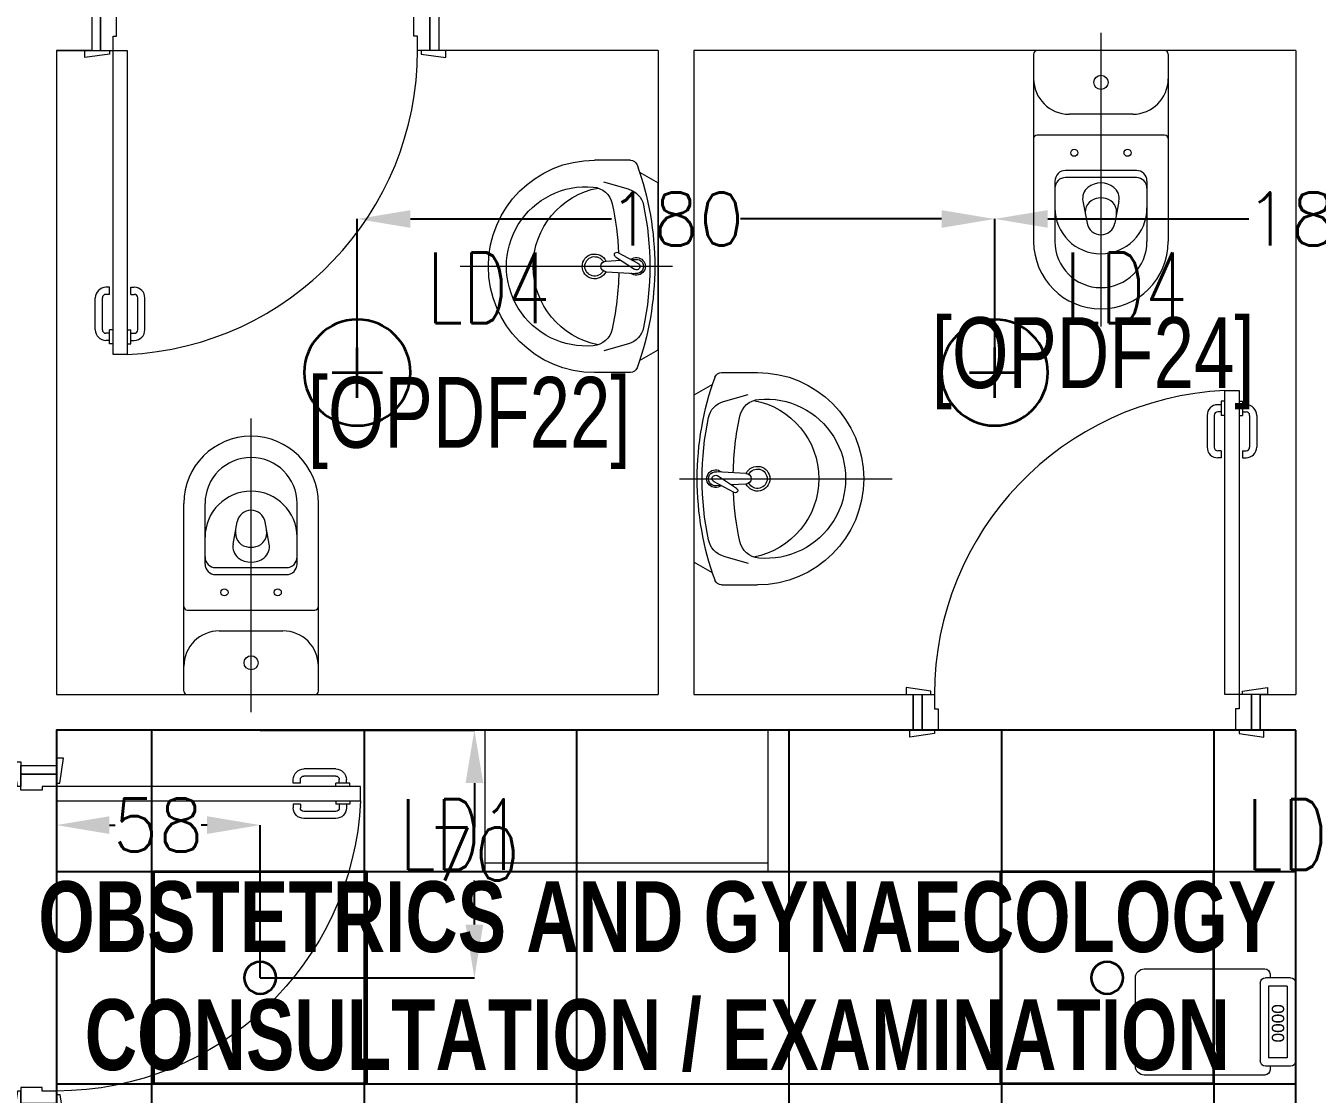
# Model space of a CAD drawing. Extents: x -12260 to 57327, y -29287 to 19916.
# Drawn here: x 25790 to 29437, y -9859 to -6840 of the extents above; entities that cross this region are included whole.
import ezdxf
from ezdxf.enums import TextEntityAlignment as Align

# ---------------------------------------------------------------- set-up
doc = ezdxf.new("R2010")
doc.units = 0
doc.header["$LTSCALE"] = 0.25
doc.linetypes.add('DASHDOT', pattern=[25.4, 12.7, -6.35, 0, -6.35])
for name, color, linetype, lineweight in [('01-First Floor$0$72_EGR_BASE_TEXT', 252, 'Continuous', 5), ('01-First Floor$0$LOADING', 253, 'Continuous', 5), ('01-First Floor$0$SANIT', 250, 'Continuous', 5), ('01-First Floor$0$Walls', 251, 'Continuous', 5), ('01-First Floor$0$Wooden Joinery', 251, 'Continuous', 5), ('E-DIM', 6, 'Continuous', 18), ('E-LITE-CIRC-NUMB', 6, 'Continuous', 25), ('E-LITE-CLNG', 150, 'Continuous', 35), ('E-LITE-CLNG @ 100', 150, 'Continuous', 35), ('E-LITE-CLNG-CNDT', 6, 'DASHDOT', 35), ('E-LITE-CTRL', 6, 'Continuous', 25), ('E-LITE-IDEN', 6, 'Continuous', 25)]:
    doc.layers.add(name, color=color, linetype=linetype, lineweight=lineweight)
doc.layers.add('01-First Floor$0$FALSE CEILING', color=251, linetype='Continuous')
doc.styles.add('01-First Floor$0$Standard', font='arial.ttf')
doc.styles.add('01-First Floor$0$X3G_ENTITY_9EC9', font='swisscl.ttf', dxfattribs={"height": 0.2})
doc.styles.add('01-First Floor$0$X3G_ENTITY_9F38', font='swisscl.ttf', dxfattribs={"height": 0.2})
doc.styles.add('DC_SIMPLEX', font='SIMPLEX.shx', dxfattribs={"width": 0.7})
doc.styles.get("Standard").update_dxf_attribs({"font": 'romans.shx'})
doc.dimstyles.get("Standard").update_dxf_attribs({"dimtxt": 150, "dimasz": 150, "dimexe": 0.18, "dimexo": 0.0625, "dimgap": 0.09, "dimtad": 0, "dimtih": 1, "dimtoh": 1, "dimdec": 0, "dimlfac": 0.1, "dimzin": 0, "dimdsep": 46, "dimtxsty": 'Standard', "dimcen": 0.09, "dimclrd": 6, "dimadec": 0, "dimazin": 0, "dimtfac": 1, "dimtdec": 0, "dimtofl": 0, "dimtmove": 0, "dimatfit": 3, "dimfxl": 1, "dimtolj": 1, "dimtzin": 0, "dimarcsym": 0})

# ---------------------------------------------------------------- blocks, each defined once
blk = doc.blocks.new('01-First Floor$0$A$C72370EFE')
at = {"layer": '01-First Floor$0$Wooden Joinery'}
for p, q in [((-0.01, -0.03), (-0.01, -0.07)), ((0, -0.03), (-0.01, -0.03)), ((0.04, -0.03), (0.05, -0.03)), ((0.05, -0.03), (0.05, -0.07)), ((-0.05, -0.07), (-0.05, -0.16)), ((-0.03, -0.07), (-0.03, -0.16)), ((-0.01, -0.04), (-0.02, -0.04)), ((-0.01, -0.06), (-0.02, -0.06)), ((0, -0.07), (-0.01, -0.07)), ((0.04, -0.07), (0.05, -0.07)), ((0.05, -0.04), (0.06, -0.04)), ((0.05, -0.06), (0.06, -0.06)), ((0.07, -0.07), (0.07, -0.16)), ((0.09, -0.07), (0.09, -0.16)), ((-0.01, -0.17), (-0.02, -0.17)), ((-0.01, -0.17), (-0.01, -0.19)), ((0.05, -0.17), (0.06, -0.17)), ((0.05, -0.17), (0.05, -0.19)), ((-0.01, -0.19), (-0.02, -0.19)), ((0.05, -0.19), (0.06, -0.19))]:
    blk.add_line(p, q, dxfattribs=at)
for centre, radius, start, end in [((-0.02, -0.07), 0.03, 90, 180), ((-0.02, -0.07), 0.01, 90, 180), ((0.06, -0.07), 0.03, 0, 90), ((0.06, -0.07), 0.01, 0, 90), ((-0.02, -0.16), 0.03, 180, 270), ((-0.02, -0.16), 0.01, 180, 270), ((0.06, -0.16), 0.01, 270, 0), ((0.06, -0.16), 0.03, 270, 0)]:
    blk.add_arc(centre, radius, start, end, dxfattribs=at)
blk = doc.blocks.new('01-First Floor$0$A$C5DAD61B4')
at = {"layer": '01-First Floor$0$Wooden Joinery'}
for points in [[(80, 959.1), (80, 969.1), (10, 979.1), (10, 959.1)], [(940, 959.1), (940, 969.1), (1010, 979.1), (1010, 959.1)], [(70, 859.1), (70, 849.1), (0, 839.1), (0, 859.1)], [(120, 859.1), (120, 0), (80, 0), (80, 859.1)], [(950, 859.1), (950, 849.1), (1020, 839.1), (1020, 859.1)]]:
    blk.add_lwpolyline(points, close=True, dxfattribs=at)
for points in [[(45, 859.1), (45, 959.1), (20, 959.1), (20, 859.1), (45, 859.1)], [(45, 859.1), (80, 859.1), (80, 899.1), (90, 899.1), (90, 959.1), (45, 959.1), (45, 859.1)], [(975, 859.1), (940, 859.1), (940, 899.1), (930, 899.1), (930, 959.1), (975, 959.1), (975, 859.1)], [(975, 859.1), (975, 959.1), (1000, 959.1), (1000, 859.1), (975, 859.1)]]:
    blk.add_lwpolyline(points, dxfattribs=at)
blk.add_arc((80, 859.1), 860, 272.666, 0, dxfattribs=at)
at = {"layer": '01-First Floor$0$Wooden Joinery', "xscale": 999.9999999998854, "yscale": 999.9999999998854, "zscale": 999.9999999998854, "rotation": 180}
blk.add_blockref('01-First Floor$0$A$C72370EFE', (120, 0), dxfattribs=at)
blk = doc.blocks.new('01-First Floor$0$WC manta')
at = {"layer": '01-First Floor$0$SANIT'}
for p, q in [((-0.12, 0.19), (0.41, 0.19)), ((-0.13, 0.18), (-0.13, -0.18)), ((0.109, 0.18), (0.109, -0.18)), ((0.239, 0.13), (0.41, 0.13)), ((0.05, 0.09), (0.05, -0.09)), ((0.209, 0.1), (0.209, -0.1)), ((0.229, 0.1), (0.229, -0.1)), ((0.2955, 0.051), (0.3581, 0.0393)), ((-0.18, 0), (0.65, 0)), ((0.2955, -0.051), (0.3581, -0.0393)), ((0.239, -0.13), (0.41, -0.13)), ((-0.12, -0.19), (0.41, -0.19))]:
    blk.add_line(p, q, dxfattribs=at)
for centre, radius in [((0.159, 0.0752), 0.01), ((-0.04, 0), 0.02), ((0.159, -0.0753), 0.01)]:
    blk.add_circle(centre, radius, dxfattribs=at)
for centre, radius, start, end in [((-0.12, 0.18), 0.01, 90, 180), ((-0.05, 0.09), 0.1, 0, 90), ((0.119, 0.18), 0.01, 90, 180), ((0.41, 0), 0.19, 270, 90), ((0.239, 0.1), 0.03, 90, 180), ((0.259, 0.1), 0.03, 90, 180), ((0.3147, 0), 0.13, 270, 90), ((0.41, 0), 0.13, 270, 90), ((0.3029, 0), 0.0588, 141.525, 218.475), ((0.2882, 0.0117), 0.04, 79.4289, 141.525), ((0.3271, 0.0044), 0.04, 79.4289, 166.4176), ((0.3507, 0), 0.04, 280.5711, 79.4289), ((0.3454, 0), 0.0588, 166.4176, 193.5824), ((0.3271, -0.0044), 0.04, 193.5824, 280.5711), ((0.2882, -0.0117), 0.04, 218.475, 280.5711), ((-0.05, -0.09), 0.1, 270, 0), ((0.239, -0.1), 0.03, 180, 270), ((0.259, -0.1), 0.03, 180, 270), ((-0.12, -0.18), 0.01, 180, 270), ((0.119, -0.18), 0.01, 180, 270)]:
    blk.add_arc(centre, radius, start, end, dxfattribs=at)
blk = doc.blocks.new('01-First Floor$0$lav-manta 60')
at = {"layer": '01-First Floor$0$SANIT'}
for p, q in [((0, 0.04), (0, -0.56)), ((-0.2658, -0.0529), (-0.2358, 0)), ((-0.2358, 0), (0.2358, 0)), ((0.2658, -0.0529), (0.2358, 0)), ((-0.015, -0.1473), (-0.0199, -0.064)), ((0.0274, -0.121), (-0.0078, -0.0673)), ((0.0389, -0.1142), (0.0087, -0.0575)), ((0.0191, -0.077), (0.0199, -0.064)), ((-0.3, -0.0789), (-0.3, -0.18)), ((-0.2185, -0.0841), (-0.2383, -0.1537)), ((0.015, -0.1473), (0.0174, -0.1057)), ((0.2185, -0.0841), (0.2383, -0.1537)), ((0.3, -0.0789), (0.3, -0.18))]:
    blk.add_line(p, q, dxfattribs=at)
for centre, radius, start, end in [((0, -0.8557), 0.8457, 70.1771, 109.8229), ((0, -0.8696), 0.8457, 78.1914, 101.8086), ((-0.28, -0.0789), 0.02, 109.8229, 180), ((-0.1608, -0.1006), 0.06, 101.8086, 164.0794), ((0, -0.0617), 0.025, 320.7474, 220.368), ((0, -0.0617), 0.02, 353.2671, 186.682), ((0, -0.0617), 0.00966, 25.4127, 215.9577), ((0.1608, -0.1006), 0.06, 15.9206, 78.1914), ((0.28, -0.0789), 0.02, 0, 70.1771), ((-0.1645, -0.189), 0.06, 102.0883, 174.8142), ((0, -0.9572), 0.8457, 91.1572, 102.0883), ((0, -0.9572), 0.8457, 88.5486, 88.844), ((0.0332, -0.1176), 0.00666, 210.6852, 30.6852), ((0, -0.9572), 0.8457, 77.9117, 87.4274), ((0.1645, -0.189), 0.06, 5.1858, 77.9117), ((0, -0.18), 0.3, 180, 0), ((0, -0.1282), 0.2252, 190.6097, 349.3903), ((0, -0.18), 0.035, 115.3106, 64.6894), ((0, -0.18), 0.0275, 117.1496, 62.8504), ((0, -0.1473), 0.015, 180, 0), ((0, -0.2039), 0.2252, 174.8142, 5.1858)]:
    blk.add_arc(centre, radius, start, end, dxfattribs=at)
blk = doc.blocks.new('01-First Floor$0$GF21027-P')
at = {"layer": '01-First Floor$0$LOADING'}
for p, q in [((0.4, 0.4), (-0.4, 0.4)), ((-0.4, 0.4), (-0.4, 0)), ((0.4, 0), (0.4, 0.4)), ((-0.4, 0.025), (0.4, 0.025)), ((-0.4, 0), (0.4, 0))]:
    blk.add_line(p, q, dxfattribs=at)
blk = doc.blocks.new('01-First Floor$0$HF13461A-P')
at = {"layer": '01-First Floor$0$LOADING'}
for p, q in [((0.2579, 0.4503), (0.0379, 0.4503)), ((0.0229, 0.4353), (0.0229, 0.3653)), ((0.2493, 0.4266), (0.0466, 0.4266)), ((0.0466, 0.4266), (0.0466, 0.3739)), ((0.2493, 0.4266), (0.2493, 0.3739)), ((0.2729, 0.4353), (0.2729, 0.3653)), ((0.0229, 0.3778), (0.0129, 0.3778)), ((0.2493, 0.3739), (0.0466, 0.3739)), ((0.2829, 0.3778), (0.2729, 0.3778)), ((-0.0021, 0.3628), (-0.0021, 0.0228)), ((0.2579, 0.3503), (0.0379, 0.3503)), ((0.2979, 0.0228), (0.2979, 0.3628)), ((0.0229, -0.0022), (0.2729, -0.0022))]:
    blk.add_line(p, q, dxfattribs=at)
for centre, radius, start, end in [((0.0379, 0.4353), 0.015, 90, 180), ((0.2579, 0.4353), 0.015, 0, 90), ((0.0129, 0.3628), 0.015, 90, 180), ((0.0379, 0.3653), 0.015, 180, 270), ((0.2579, 0.3653), 0.015, 270, 0), ((0.2829, 0.3628), 0.015, 0, 90), ((0.0229, 0.0228), 0.025, 180, 270), ((0.2729, 0.0228), 0.025, 270, 0)]:
    blk.add_arc(centre, radius, start, end, dxfattribs=at)
at = {"layer": '01-First Floor$0$LOADING', "style": '01-First Floor$0$Standard'}
blk.add_text('0000', height=0.03477, dxfattribs=at).set_placement((0.0901, 0.3829))
blk = doc.blocks.new('01-First Floor')
at = {"layer": '01-First Floor$0$FALSE CEILING', "linetype": 'Continuous'}
for p, q in [((26146, -12830), (26146, -8830)), ((26746, -12830), (26746, -8830)), ((27346, -12830), (27346, -8830)), ((27946, -12830), (27946, -8830)), ((28546, -12830), (28546, -8830)), ((29146, -12830), (29146, -8830)), ((25876, -9230), (29376, -9230)), ((25876, -9830), (29376, -9830))]:
    blk.add_line(p, q, dxfattribs=at)
at = {"layer": '01-First Floor$0$FALSE CEILING'}
blk.add_lwpolyline([(29376, -8830), (25876, -8830), (25876, -10710), (25876, -10710), (25876, -12830), (29376, -12830), (29376, -8830)], dxfattribs=at)
at = {"layer": '01-First Floor$0$Walls'}
for p, q in [((25976, -6810), (25976, -6910)), ((26956, -6810), (26956, -6910)), ((25976, -6910), (25876, -6910)), ((25876, -6910), (25876, -8730)), ((25876, -6910), (25976, -6910)), ((27576, -6910), (26956, -6910)), ((27576, -6910), (27576, -8730)), ((29376, -6910), (27676, -6910)), ((27676, -6910), (27676, -8730)), ((29376, -6910), (29376, -8730)), ((25876, -8730), (27576, -8730)), ((27676, -8730), (28296, -8730)), ((28296, -8730), (28296, -8830)), ((28296, -8830), (28296, -8730)), ((29276, -8730), (29276, -8830)), ((29276, -8730), (29376, -8730)), ((29276, -8830), (29276, -8730)), ((25876, -8830), (25876, -8930)), ((25876, -8830), (28296, -8830)), ((29276, -8830), (29376, -8830)), ((29376, -8830), (29376, -12830)), ((25776, -8930), (25876, -8930))]:
    blk.add_line(p, q, dxfattribs=at)
at = {"layer": '01-First Floor$0$LOADING', "color": 1, "xscale": 1000, "yscale": 1000, "zscale": 1000, "rotation": 2.091175133064225e-08}
blk.add_blockref('01-First Floor$0$GF21027-P', (27486, -9230, -0.1), dxfattribs=at)
at = {"layer": '01-First Floor$0$LOADING', "lineweight": 0, "xscale": -1000, "yscale": 1000, "zscale": 1000, "rotation": 270}
blk.add_blockref('01-First Floor$0$HF13461A-P', (28925.7, -9802.9, -0.1), dxfattribs=at)
at = {"layer": '01-First Floor$0$SANIT'}
for name, p, xscale, yscale, zscale, rotation in [('01-First Floor$0$WC manta', (28826, -7040), 999.9999999999995, 999.9999999999995, 999.9999999999995, 270), ('01-First Floor$0$lav-manta 60', (27576, -7520), -1000.000000000223, 1000.000000000223, 1000.000000000223, 270), ('01-First Floor$0$lav-manta 60', (27676, -8120), -1000.000000000223, 1000.000000000223, 1000.000000000223, 90), ('01-First Floor$0$WC manta', (26426, -8600), 999.9999999999995, 999.9999999999995, 999.9999999999995, 90.00000000000001)]:
    blk.add_blockref(name, p, dxfattribs=dict(at, xscale=xscale, yscale=yscale, zscale=zscale, rotation=rotation))
at = {"layer": '01-First Floor$0$Wooden Joinery'}
blk.add_blockref('01-First Floor$0$A$C5DAD61B4', (25956, -7769.1), dxfattribs=at)
at = {"layer": '01-First Floor$0$Wooden Joinery', "rotation": 180}
blk.add_blockref('01-First Floor$0$A$C5DAD61B4', (29296, -7870.9), dxfattribs=at)
at = {"layer": '01-First Floor$0$Wooden Joinery', "xscale": -1, "rotation": 90}
blk.add_blockref('01-First Floor$0$A$C5DAD61B4', (26735.1, -8910), dxfattribs=at)
at = {"layer": '01-First Floor$0$72_EGR_BASE_TEXT', "char_height": 200, "attachment_point": 2, "style": '01-First Floor$0$X3G_ENTITY_9F38'}
for s, insert in [('[OPDF24]', (28804, -7663.8, 0)), ('[OPDF22]', (27041.8, -7832.4, 0))]:
    blk.add_mtext(s, dxfattribs=dict(at, insert=insert))
at = {"layer": '01-First Floor$0$72_EGR_BASE_TEXT', "insert": (27573.2, -9257.4, -0.1), "char_height": 200, "width": 3714.666, "attachment_point": 2, "style": '01-First Floor$0$X3G_ENTITY_9EC9'}
blk.add_mtext('{\\fSwis721 LtCn BT|b1|i0|c0|p34;OBSTETRICS AND GYNAECOLOGY CONSULTATION / EXAMINATION ROOM}', dxfattribs=at)
blk = doc.blocks.new('DC_LT-CL-Point')
for p, q in [((0, -0.711), (0, 0.711)), ((0.711, 0), (-0.711, 0))]:
    blk.add_line(p, q)
blk.add_circle((0, 0), 1.5)
at = {"layer": 'E-LITE-CIRC-NUMB', "style": 'DC_SIMPLEX', "width": 0.7, "flags": 8}
blk.add_attdef('CIRCUIT', text='', height=2, rotation=360, dxfattribs=at).set_placement((-3.364, 1.5), align=Align.RIGHT)
at = {"layer": 'E-LITE-CTRL', "style": 'DC_SIMPLEX', "width": 0.7, "flags": 8}
blk.add_attdef('CONTROL', (3.364, -3.498), '', height=2, rotation=360, dxfattribs=at)
at = {"layer": 'E-LITE-IDEN', "style": 'DC_SIMPLEX', "width": 0.7, "flags": 8}
blk.add_attdef('TYPE', (3.364, 1.5), '', height=2, rotation=360, dxfattribs=at)
blk = doc.blocks.new('*U16')
blk.add_lwpolyline([(-300, 300), (-300, -300), (300, -300), (300, 300)], close=True)
blk.add_circle((0, 0), 45)
at = {"layer": 'E-LITE-CIRC-NUMB', "style": 'DC_SIMPLEX', "width": 0.7, "flags": 8}
blk.add_attdef('CIRCUIT', text='', height=200, rotation=0, dxfattribs=at).set_placement((-473.9, 300), align=Align.RIGHT)
at = {"layer": 'E-LITE-CTRL', "style": 'DC_SIMPLEX', "width": 0.7, "flags": 8}
blk.add_attdef('CONTROL', (1118.9, -935), '', height=200, rotation=360, dxfattribs=at)
at = {"layer": 'E-LITE-IDEN', "style": 'DC_SIMPLEX', "width": 0.7, "flags": 8}
blk.add_attdef('TYPE', (460.4, 457.6), '', height=200, rotation=360, dxfattribs=at)
blk = doc.blocks.new('*D135')
at = {"layer": 'Defpoints', "color": 0}
for p in [(26451.7, -8830), (27056.6, -8830), (26451.7, -9530, -0.1)]:
    blk.add_point(p, dxfattribs=at)
at = {"layer": 'E-DIM', "color": 0, "lineweight": -2, "transparency": 16777216}
for p, q in [((26451.7, -8830), (27056.8, -8830)), ((26451.7, -9530), (27056.8, -9530))]:
    blk.add_line(p, q, dxfattribs=at)
at = {"layer": 'E-DIM', "color": 6, "lineweight": -2, "transparency": 16777216}
for p, q in [((27056.6, -8980), (27056.6, -9104.9)), ((27056.6, -9380), (27056.6, -9255.1))]:
    blk.add_line(p, q, dxfattribs=at)
at = {"layer": 'E-DIM', "color": 6, "transparency": 16777216}
for points in [[(27031.6, -8980), (27081.6, -8980), (27056.6, -8830)], [(27031.6, -9380), (27081.6, -9380), (27056.6, -9530)]]:
    blk.add_solid(points, dxfattribs=at)
at = {"layer": 'E-DIM', "color": 7, "transparency": 16777216, "insert": (27056.6, -9180), "char_height": 150, "attachment_point": 5}
blk.add_mtext('\\A1;70', dxfattribs=at)
blk = doc.blocks.new('*D136')
at = {"layer": 'Defpoints', "color": 0}
for p in [(25876, -8830), (25876, -9098.7), (26451.7, -9530, -0.1)]:
    blk.add_point(p, dxfattribs=at)
at = {"layer": 'E-DIM', "color": 0, "lineweight": -2, "transparency": 16777216}
for p, q in [((25876, -8830.1), (25876, -9098.9)), ((26451.7, -9529.9), (26451.7, -9098.5))]:
    blk.add_line(p, q, dxfattribs=at)
at = {"layer": 'E-DIM', "color": 6, "lineweight": -2, "transparency": 16777216}
for p, q in [((26026, -9098.7), (26042.3, -9098.7)), ((26301.7, -9098.7), (26285.4, -9098.7))]:
    blk.add_line(p, q, dxfattribs=at)
at = {"layer": 'E-DIM', "color": 6, "transparency": 16777216}
for points in [[(26026, -9073.7), (26026, -9123.7), (25876, -9098.7)], [(26301.7, -9073.7), (26301.7, -9123.7), (26451.7, -9098.7)]]:
    blk.add_solid(points, dxfattribs=at)
at = {"layer": 'E-DIM', "color": 7, "transparency": 16777216, "insert": (26163.8, -9098.7), "char_height": 150, "attachment_point": 5}
blk.add_mtext('\\A1;58', dxfattribs=at)
blk = doc.blocks.new('*D140')
at = {"layer": 'Defpoints', "color": 0}
for p in [(28526, -7386.1), (26726, -7820), (28526, -7820)]:
    blk.add_point(p, dxfattribs=at)
at = {"layer": 'E-DIM', "color": 0, "lineweight": -2, "transparency": 16777216}
for p, q in [((26726, -7819.9), (26726, -7385.9)), ((28526, -7819.9), (28526, -7385.9))]:
    blk.add_line(p, q, dxfattribs=at)
at = {"layer": 'E-DIM', "color": 6, "lineweight": -2, "transparency": 16777216}
for p, q in [((26876, -7386.1), (27443.8, -7386.1)), ((28376, -7386.1), (27808.2, -7386.1))]:
    blk.add_line(p, q, dxfattribs=at)
at = {"layer": 'E-DIM', "color": 6, "transparency": 16777216}
for points in [[(26876, -7361.1), (26876, -7411.1), (26726, -7386.1)], [(28376, -7361.1), (28376, -7411.1), (28526, -7386.1)]]:
    blk.add_solid(points, dxfattribs=at)
at = {"layer": 'E-DIM', "color": 7, "transparency": 16777216, "insert": (27626, -7386.1), "char_height": 150, "attachment_point": 5}
blk.add_mtext('\\A1;180', dxfattribs=at)
blk = doc.blocks.new('*D141')
at = {"layer": 'Defpoints', "color": 0}
for p in [(30326, -7385.9), (28526, -7820), (30326, -7820)]:
    blk.add_point(p, dxfattribs=at)
at = {"layer": 'E-DIM', "color": 0, "lineweight": -2, "transparency": 16777216}
for p, q in [((28526, -7819.9), (28526, -7385.7)), ((30326, -7819.9), (30326, -7385.7))]:
    blk.add_line(p, q, dxfattribs=at)
at = {"layer": 'E-DIM', "color": 6, "lineweight": -2, "transparency": 16777216}
for p, q in [((28676, -7385.9), (29243.8, -7385.9)), ((30176, -7385.9), (29608.2, -7385.9))]:
    blk.add_line(p, q, dxfattribs=at)
at = {"layer": 'E-DIM', "color": 6, "transparency": 16777216}
for points in [[(28676, -7360.9), (28676, -7410.9), (28526, -7385.9)], [(30176, -7360.9), (30176, -7410.9), (30326, -7385.9)]]:
    blk.add_solid(points, dxfattribs=at)
at = {"layer": 'E-DIM', "color": 7, "transparency": 16777216, "insert": (29426, -7385.9), "char_height": 150, "attachment_point": 5}
blk.add_mtext('\\A1;180', dxfattribs=at)

msp = doc.modelspace()

# ---------------------------------------------------------------- block references
at = {"layer": 'E-LITE-CLNG'}
ref = msp.add_blockref('*U16', (26451.7, -9530, -0.1), dxfattribs=dict(at, xscale=-1))
ref.add_attrib('TYPE', 'LD1', (26845.2, -9225.5, -0.1), dxfattribs={"layer": 'E-LITE-IDEN', "height": 200, "rotation": 0, "style": 'DC_SIMPLEX', "width": 0.7, "flags": 8})
ref = msp.add_blockref('*U16', (28843.5, -9530, -0.1), dxfattribs=dict(at, xscale=-1))
ref.add_attrib('TYPE', 'LD1', (29236.9, -9225.5, -0.1), dxfattribs={"layer": 'E-LITE-IDEN', "height": 200, "rotation": 0, "style": 'DC_SIMPLEX', "width": 0.7, "flags": 8})
at = {"layer": 'E-LITE-CLNG @ 100'}
ref = msp.add_blockref('DC_LT-CL-Point', (26726, -7820), dxfattribs=dict(at, xscale=-99.99999999999999, yscale=99.99999999999999, zscale=99.99999999999999))
ref.add_attrib('TYPE', 'LD4', (26922.4, -7680.7), dxfattribs={"layer": 'E-LITE-IDEN', "height": 200, "style": 'DC_SIMPLEX', "width": 0.7, "flags": 8})
ref = msp.add_blockref('DC_LT-CL-Point', (28526, -7820), dxfattribs=dict(at, xscale=-99.99999999999999, yscale=99.99999999999999, zscale=99.99999999999999))
ref.add_attrib('TYPE', 'LD4', (28722.4, -7680.7), dxfattribs={"layer": 'E-LITE-IDEN', "height": 200, "style": 'DC_SIMPLEX', "width": 0.7, "flags": 8})
at = {"layer": 'E-LITE-CLNG-CNDT'}
msp.add_blockref('01-First Floor', (0, 0), dxfattribs=at)

# ---------------------------------------------------------------- dimensions: what is measured, and where the dimension line sits
at = {"layer": 'E-DIM'}
for base, p1, p2, picture, middle in [((28526, -7386.1), (26726, -7820), (28526, -7820), '*D140', (27626, -7386.1)), ((30326, -7385.9), (28526, -7820), (30326, -7820), '*D141', (29426, -7385.9)), ((25876, -9098.7), (26451.7, -9530, -0.1), (25876, -8830), '*D136', (26163.8, -9098.7))]:
    dim = msp.add_linear_dim(base=base, p1=p1, p2=p2, dimstyle='Standard', override={"dimclrt": 7}, dxfattribs=at)
    dim.commit()
    dim.dimension.update_dxf_attribs({"geometry": picture, "text_midpoint": middle})
dim = msp.add_linear_dim(base=(27056.6, -8830), p1=(26451.7, -9530, -0.1), p2=(26451.7, -8830), angle=90, dimstyle='Standard', override={"dimclrt": 7}, dxfattribs=at)
dim.commit()
dim.dimension.update_dxf_attribs({"geometry": '*D135', "text_midpoint": (27056.6, -9180)})

doc.saveas('drawing.dxf')
